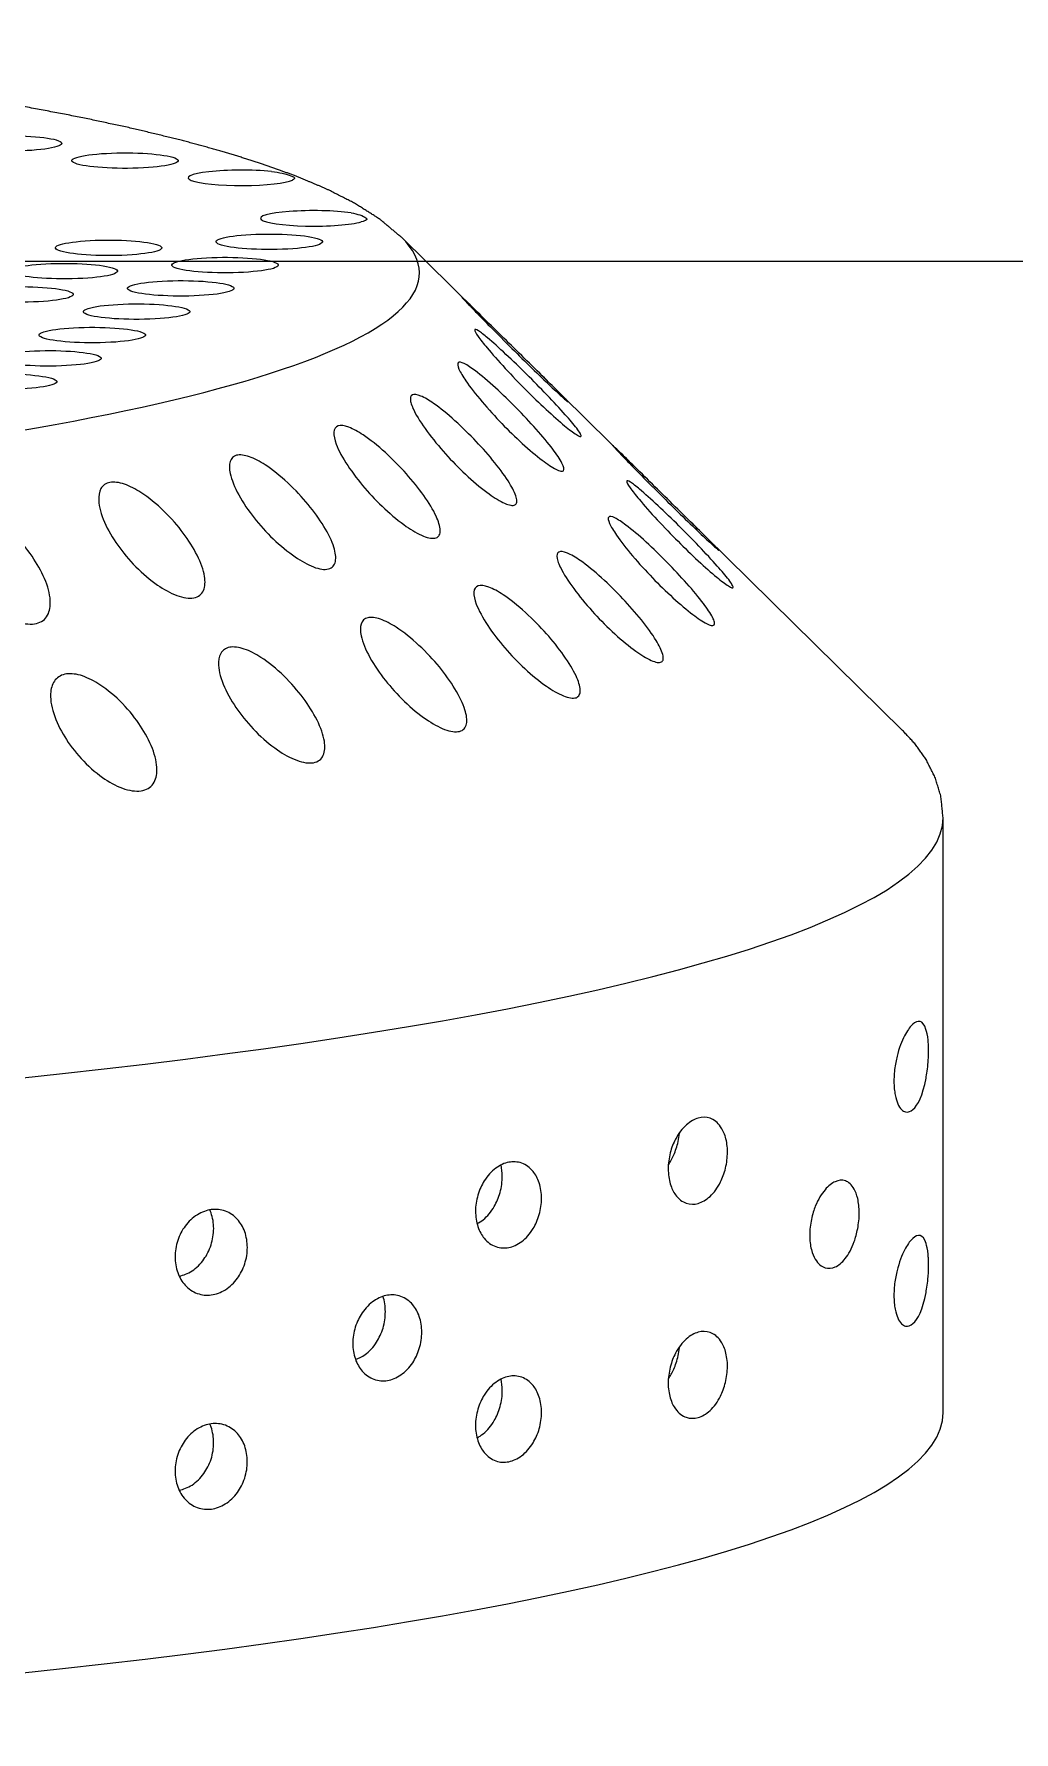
# Model space of a CAD drawing. Extents: x 398 to 509, y 623 to 780.
# Drawn here: x 464.117 to 464.955, y 672.97 to 674.422 of the extents above; entities that cross this region are included whole.
import ezdxf

# ---------------------------------------------------------------- set-up
doc = ezdxf.new("R2010")
doc.units = 0
doc.header["$MEASUREMENT"] = 0
doc.layers.add('1', color=4, linetype='Continuous')
doc.layers.add('JET', color=3, linetype='Continuous')

# ---------------------------------------------------------------- blocks, each defined once
blk = doc.blocks.new('SUCTION')
at = {"layer": '1'}
for p, q in [((0.4816, 1.9416), (-0.0272, 1.9337)), ((-0.2826, 1.7079), (-0.1012, 1.898)), ((-0.4023, 1.5824), (-0.324, 1.6645)), ((-0.5163, 1.4629), (-0.4533, 1.5289))]:
    blk.add_line(p, q, dxfattribs=at)
for centre, major_axis, start_param, end_param in [((0.0017, 0.059), (-0.0289, 1.8748), 3.141593, 6.283185), ((0.5106, 0.0668), (-0.0289, 1.8748), 3.141593, 6.283185), ((-0.4641, 0.0518), (-0.022, 1.427), 2.994561, 6.430217)]:
    blk.add_ellipse(centre, major_axis=major_axis, ratio=0.145722, start_param=start_param, end_param=end_param, dxfattribs=at)
at = {"layer": '1', "color": 3}
for centre, start_param, end_param in [((-0.5313, 1.3876), 3.930767, 8.961115), ((-0.5107, 1.35), 0.253665, 6.53685), ((-0.565, 1.3253), 4.112585, 9.142933), ((-0.4902, 1.3125), 0.253665, 6.53685), ((-0.4697, 1.2749), 0.253665, 6.53685), ((-0.4492, 1.2374), 0.253665, 6.53685), ((-0.5782, 1.2255), 0.253665, 6.53685), ((-0.5034, 1.2127), 0.253665, 6.53685), ((-0.4286, 1.1998), 0.253665, 6.53685), ((-0.4829, 1.1751), 0.253665, 6.53685), ((-0.4081, 1.1623), 0.253665, 6.53685), ((-0.4624, 1.1376), 0.253665, 6.53685), ((-0.5914, 1.1257), 0.253665, 6.53685), ((-0.3876, 1.1247), 0.253665, 6.53685)]:
    blk.add_ellipse(centre, major_axis=(0.0007, -0.0455), ratio=0.145722, start_param=start_param, end_param=end_param, dxfattribs=at)
at = {"layer": '1'}
for points in [[(-0.0272, 1.9337), (-0.0449, 1.9317), (-0.0614, 1.9264), (-0.0763, 1.9186), (-0.0895, 1.909), (-0.1012, 1.898)], [(-0.5163, 1.4629), (-0.5315, 1.4441), (-0.5446, 1.4227), (-0.5564, 1.3987), (-0.5673, 1.3717), (-0.5776, 1.3416), (-0.5874, 1.3084), (-0.5967, 1.272), (-0.6056, 1.2324), (-0.6141, 1.1898), (-0.6221, 1.1442), (-0.6297, 1.0957), (-0.6368, 1.0443), (-0.6435, 0.9903), (-0.6497, 0.9337), (-0.6554, 0.8747), (-0.6606, 0.8135), (-0.6653, 0.7502), (-0.6695, 0.685), (-0.6731, 0.6181), (-0.6762, 0.5496)]]:
    blk.add_open_spline(points, degree=1, dxfattribs=at)
at = {"layer": '1', "color": 3}
for points, knots in [([(0.199, 1.8952), (0.1967, 1.8952), (0.1945, 1.8952), (0.1901, 1.8955), (0.1879, 1.8957), (0.1818, 1.8966), (0.1782, 1.8973), (0.1679, 1.9), (0.1626, 1.9022), (0.1544, 1.9066), (0.1517, 1.9087), (0.1463, 1.9147), (0.1458, 1.919), (0.1562, 1.9226), (0.1592, 1.9234), (0.1646, 1.924), (0.166, 1.9241), (0.1691, 1.9243), (0.1708, 1.9244), (0.174, 1.9244), (0.1758, 1.9244), (0.1792, 1.9243), (0.1809, 1.9243), (0.1876, 1.9238), (0.1925, 1.9232), (0.2109, 1.92), (0.2192, 1.9159), (0.2246, 1.9099), (0.2255, 1.9077), (0.2245, 1.9032), (0.2226, 1.9008), (0.2163, 1.8979), (0.2139, 1.8971), (0.2091, 1.8961), (0.2073, 1.8958), (0.2034, 1.8954), (0.2013, 1.8952), (0.199, 1.8952)], [0, 0, 0, 0, 0.0069049, 0.0069049, 0.0138098, 0.0138098, 0.0276196, 0.0276196, 0.0621946, 0.0621946, 0.0967696, 0.0967696, 0.172591, 0.172591, 0.1905104, 0.1905104, 0.1954315, 0.1954315, 0.2003527, 0.2003527, 0.2052739, 0.2052739, 0.2101951, 0.2101951, 0.2281145, 0.2281145, 0.3039359, 0.3039359, 0.3385109, 0.3385109, 0.3730859, 0.3730859, 0.3868957, 0.3868957, 0.3938006, 0.3938006, 0.4007055, 0.4007055, 0.4007055, 0.4007055]), ([(0.3822, 1.898), (0.3799, 1.898), (0.3776, 1.8981), (0.3732, 1.8983), (0.3711, 1.8986), (0.365, 1.8994), (0.3614, 1.9002), (0.3511, 1.9028), (0.3458, 1.905), (0.3376, 1.9094), (0.3348, 1.9116), (0.3294, 1.9176), (0.3289, 1.9219), (0.3393, 1.9255), (0.3424, 1.9262), (0.3478, 1.9268), (0.3492, 1.927), (0.3522, 1.9272), (0.3539, 1.9272), (0.3572, 1.9273), (0.3589, 1.9273), (0.3624, 1.9272), (0.3641, 1.9271), (0.3708, 1.9267), (0.3756, 1.926), (0.3941, 1.9229), (0.4024, 1.9187), (0.4077, 1.9127), (0.4087, 1.9105), (0.4076, 1.906), (0.4058, 1.9036), (0.3995, 1.9008), (0.397, 1.8999), (0.3922, 1.8989), (0.3905, 1.8986), (0.3866, 1.8982), (0.3844, 1.8981), (0.3822, 1.898)], [0, 0, 0, 0, 0.0069049, 0.0069049, 0.0138098, 0.0138098, 0.0276196, 0.0276196, 0.0621946, 0.0621946, 0.0967696, 0.0967696, 0.172591, 0.172591, 0.1905104, 0.1905104, 0.1954315, 0.1954315, 0.2003527, 0.2003527, 0.2052739, 0.2052739, 0.2101951, 0.2101951, 0.2281145, 0.2281145, 0.3039359, 0.3039359, 0.3385109, 0.3385109, 0.3730859, 0.3730859, 0.3868957, 0.3868957, 0.3938006, 0.3938006, 0.4007055, 0.4007055, 0.4007055, 0.4007055]), ([(0.3316, 1.8252), (0.3294, 1.8251), (0.3271, 1.8252), (0.3225, 1.8257), (0.3203, 1.826), (0.3139, 1.8272), (0.31, 1.8284), (0.3009, 1.8319), (0.2962, 1.8348), (0.2892, 1.8406), (0.2869, 1.8435), (0.2843, 1.8491), (0.2839, 1.8521), (0.2857, 1.8578), (0.2879, 1.8605), (0.2937, 1.8638), (0.2964, 1.8649), (0.3015, 1.8662), (0.3034, 1.8665), (0.3075, 1.867), (0.3097, 1.8672), (0.3143, 1.8673), (0.3166, 1.8672), (0.3211, 1.8668), (0.3234, 1.8665), (0.3297, 1.8654), (0.3335, 1.8644), (0.3427, 1.8613), (0.3475, 1.8587), (0.3548, 1.8532), (0.3573, 1.8502), (0.3598, 1.8447), (0.3603, 1.8417), (0.3585, 1.8357), (0.3563, 1.8328), (0.3502, 1.829), (0.3474, 1.8278), (0.3421, 1.8263), (0.3402, 1.8259), (0.3361, 1.8254), (0.3339, 1.8252), (0.3316, 1.8252)], [0, 0, 0, 0, 0.0068348, 0.0068348, 0.0136695, 0.0136695, 0.027339, 0.027339, 0.0535624, 0.0535624, 0.0797858, 0.0797858, 0.1072813, 0.1072813, 0.1347768, 0.1347768, 0.1487269, 0.1487269, 0.155702, 0.155702, 0.162677, 0.162677, 0.1696521, 0.1696521, 0.1766272, 0.1766272, 0.1905773, 0.1905773, 0.2180728, 0.2180728, 0.2455682, 0.2455682, 0.2717917, 0.2717917, 0.2980151, 0.2980151, 0.3116846, 0.3116846, 0.3185193, 0.3185193, 0.3253541, 0.3253541, 0.3253541, 0.3253541]), ([(-0.2732, 1.704), (-0.2678, 1.7095), (-0.2619, 1.7156), (-0.2501, 1.7272), (-0.2443, 1.7328), (-0.2352, 1.7411), (-0.231, 1.7448), (-0.2262, 1.7485), (-0.2248, 1.7495), (-0.2226, 1.7508), (-0.2218, 1.7512), (-0.2209, 1.7511), (-0.2207, 1.7508), (-0.2211, 1.7494), (-0.2216, 1.7484), (-0.224, 1.7445), (-0.2267, 1.7408), (-0.2335, 1.7323), (-0.2383, 1.7268), (-0.2488, 1.7151), (-0.2545, 1.709), (-0.2656, 1.6976), (-0.2719, 1.6913), (-0.2842, 1.6795), (-0.2902, 1.674), (-0.2989, 1.6666), (-0.3024, 1.6637), (-0.3078, 1.6598), (-0.3097, 1.6587), (-0.3114, 1.6588), (-0.3111, 1.6599), (-0.3086, 1.664), (-0.3065, 1.6669), (-0.3003, 1.6744), (-0.2955, 1.68), (-0.2847, 1.6918), (-0.2788, 1.6981), (-0.2732, 1.704)], [0, 0, 0, 0, 0.0233552, 0.0233552, 0.0467103, 0.0467103, 0.0658795, 0.0658795, 0.0754641, 0.0754641, 0.0850487, 0.0850487, 0.0946332, 0.0946332, 0.1042178, 0.1042178, 0.123387, 0.123387, 0.1467421, 0.1467421, 0.1700973, 0.1700973, 0.1945396, 0.1945396, 0.2189818, 0.2189818, 0.2355966, 0.2355966, 0.2522113, 0.2522113, 0.2688261, 0.2688261, 0.2854408, 0.2854408, 0.3098831, 0.3098831, 0.3343253, 0.3343253, 0.3343253, 0.3343253]), ([(0.2769, 1.7033), (0.2724, 1.7032), (0.2676, 1.7038), (0.2588, 1.7059), (0.2547, 1.7075), (0.2463, 1.7117), (0.2422, 1.7149), (0.236, 1.7216), (0.234, 1.7251), (0.2321, 1.7316), (0.232, 1.7351), (0.2342, 1.7418), (0.2366, 1.745), (0.2424, 1.7492), (0.2454, 1.7508), (0.251, 1.7525), (0.2531, 1.7529), (0.2573, 1.7536), (0.2596, 1.7537), (0.2641, 1.7538), (0.2665, 1.7537), (0.2711, 1.7532), (0.2734, 1.7528), (0.28, 1.7513), (0.284, 1.7498), (0.2924, 1.7458), (0.2967, 1.7428), (0.303, 1.7362), (0.305, 1.7327), (0.307, 1.7262), (0.3071, 1.7227), (0.3049, 1.7158), (0.3025, 1.7126), (0.2966, 1.7081), (0.2935, 1.7065), (0.2859, 1.7041), (0.2814, 1.7034), (0.2769, 1.7033)], [0, 0, 0, 0, 0.0136716, 0.0136716, 0.0273431, 0.0273431, 0.0484006, 0.0484006, 0.0694582, 0.0694582, 0.0910856, 0.0910856, 0.1127131, 0.1127131, 0.1264894, 0.1264894, 0.1333775, 0.1333775, 0.1402657, 0.1402657, 0.1471538, 0.1471538, 0.154042, 0.154042, 0.1678183, 0.1678183, 0.1894457, 0.1894457, 0.2110732, 0.2110732, 0.2321307, 0.2321307, 0.2531882, 0.2531882, 0.2668598, 0.2668598, 0.2805313, 0.2805313, 0.2805313, 0.2805313]), ([(0.4601, 1.7061), (0.4556, 1.7061), (0.4508, 1.7066), (0.4419, 1.7088), (0.4378, 1.7103), (0.4295, 1.7145), (0.4253, 1.7177), (0.4191, 1.7244), (0.4172, 1.7279), (0.4152, 1.7344), (0.4151, 1.738), (0.4174, 1.7446), (0.4197, 1.7478), (0.4255, 1.752), (0.4286, 1.7536), (0.4342, 1.7553), (0.4362, 1.7557), (0.4405, 1.7564), (0.4427, 1.7566), (0.4473, 1.7566), (0.4496, 1.7565), (0.4542, 1.756), (0.4565, 1.7556), (0.4632, 1.7541), (0.4672, 1.7526), (0.4756, 1.7487), (0.4798, 1.7456), (0.4861, 1.739), (0.4882, 1.7355), (0.4901, 1.729), (0.4902, 1.7255), (0.488, 1.7187), (0.4857, 1.7154), (0.4798, 1.711), (0.4766, 1.7093), (0.469, 1.7069), (0.4646, 1.7062), (0.4601, 1.7061)], [0, 0, 0, 0, 0.0136716, 0.0136716, 0.0273431, 0.0273431, 0.0484006, 0.0484006, 0.0694582, 0.0694582, 0.0910856, 0.0910856, 0.1127131, 0.1127131, 0.1264894, 0.1264894, 0.1333775, 0.1333775, 0.1402657, 0.1402657, 0.1471538, 0.1471538, 0.154042, 0.154042, 0.1678183, 0.1678183, 0.1894457, 0.1894457, 0.2110732, 0.2110732, 0.2321307, 0.2321307, 0.2531882, 0.2531882, 0.2668598, 0.2668598, 0.2805313, 0.2805313, 0.2805313, 0.2805313]), ([(-0.3042, 1.6852), (-0.299, 1.6907), (-0.2931, 1.6968), (-0.2816, 1.7089), (-0.2759, 1.7149), (-0.2669, 1.7242), (-0.2629, 1.7285), (-0.2581, 1.7333), (-0.2568, 1.7347), (-0.2546, 1.7368), (-0.2539, 1.7376), (-0.2529, 1.7384), (-0.2528, 1.7384), (-0.2532, 1.7378), (-0.2537, 1.7372), (-0.256, 1.7345), (-0.2587, 1.7315), (-0.2653, 1.7241), (-0.27, 1.719), (-0.2803, 1.708), (-0.2859, 1.7021), (-0.2968, 1.6907), (-0.303, 1.6843), (-0.3151, 1.6719), (-0.321, 1.6659), (-0.3295, 1.6574), (-0.3329, 1.654), (-0.3382, 1.6488), (-0.3401, 1.647), (-0.3417, 1.6456), (-0.3414, 1.646), (-0.339, 1.6486), (-0.3369, 1.6509), (-0.3309, 1.6573), (-0.3261, 1.6623), (-0.3155, 1.6734), (-0.3097, 1.6794), (-0.3042, 1.6852)], [0, 0, 0, 0, 0.0233552, 0.0233552, 0.0467103, 0.0467103, 0.0658795, 0.0658795, 0.0754641, 0.0754641, 0.0850487, 0.0850487, 0.0946332, 0.0946332, 0.1042178, 0.1042178, 0.123387, 0.123387, 0.1467421, 0.1467421, 0.1700973, 0.1700973, 0.1945396, 0.1945396, 0.2189818, 0.2189818, 0.2355966, 0.2355966, 0.2522113, 0.2522113, 0.2688261, 0.2688261, 0.2854408, 0.2854408, 0.3098831, 0.3098831, 0.3343253, 0.3343253, 0.3343253, 0.3343253]), ([(-0.2416, 1.6945), (-0.2362, 1.7001), (-0.2301, 1.706), (-0.2181, 1.7169), (-0.2122, 1.722), (-0.2029, 1.7292), (-0.1987, 1.7322), (-0.1938, 1.7348), (-0.1923, 1.7354), (-0.1901, 1.7359), (-0.1893, 1.7358), (-0.1884, 1.7349), (-0.1883, 1.7341), (-0.1886, 1.7319), (-0.1892, 1.7305), (-0.1916, 1.7256), (-0.1944, 1.7213), (-0.2014, 1.7119), (-0.2062, 1.7059), (-0.217, 1.6938), (-0.2228, 1.6876), (-0.2341, 1.6764), (-0.2405, 1.6703), (-0.2531, 1.6593), (-0.2592, 1.6544), (-0.268, 1.6482), (-0.2715, 1.6459), (-0.2771, 1.6434), (-0.279, 1.6431), (-0.2806, 1.6446), (-0.2804, 1.6464), (-0.2778, 1.6518), (-0.2756, 1.6552), (-0.2693, 1.6638), (-0.2644, 1.6699), (-0.2534, 1.6823), (-0.2473, 1.6887), (-0.2416, 1.6945)], [0, 0, 0, 0, 0.0233552, 0.0233552, 0.0467103, 0.0467103, 0.0658795, 0.0658795, 0.0754641, 0.0754641, 0.0850487, 0.0850487, 0.0946332, 0.0946332, 0.1042178, 0.1042178, 0.123387, 0.123387, 0.1467421, 0.1467421, 0.1700973, 0.1700973, 0.1945396, 0.1945396, 0.2189818, 0.2189818, 0.2355966, 0.2355966, 0.2522113, 0.2522113, 0.2688261, 0.2688261, 0.2854408, 0.2854408, 0.3098831, 0.3098831, 0.3343253, 0.3343253, 0.3343253, 0.3343253]), ([(0.4565, 1.7062), (0.454, 1.7079), (0.4512, 1.7094), (0.4448, 1.7121), (0.4408, 1.7134), (0.4343, 1.7148), (0.432, 1.7151), (0.4294, 1.7154), (0.429, 1.7154), (0.4287, 1.7155)], [0.10627562, 0.10627562, 0.10627562, 0.10627562, 0.12011122, 0.12011122, 0.13392931, 0.13392931, 0.14083836, 0.14083836, 0.14184706, 0.14184706, 0.14184706, 0.14184706]), ([(0.2734, 1.7034), (0.2709, 1.705), (0.268, 1.7066), (0.2616, 1.7093), (0.2577, 1.7106), (0.2511, 1.712), (0.2489, 1.7123), (0.2462, 1.7126), (0.2459, 1.7126), (0.2456, 1.7126)], [0.10627562, 0.10627562, 0.10627562, 0.10627562, 0.12011122, 0.12011122, 0.13392931, 0.13392931, 0.14083836, 0.14083836, 0.14184706, 0.14184706, 0.14184706, 0.14184706]), ([(-0.2101, 1.657), (-0.2045, 1.6625), (-0.1983, 1.6681), (-0.1861, 1.6782), (-0.1801, 1.6827), (-0.1707, 1.6886), (-0.1664, 1.6909), (-0.1614, 1.6923), (-0.16, 1.6925), (-0.1578, 1.6922), (-0.157, 1.6917), (-0.1561, 1.69), (-0.1559, 1.6888), (-0.1564, 1.6858), (-0.1569, 1.684), (-0.1594, 1.6781), (-0.1623, 1.6733), (-0.1694, 1.6631), (-0.1744, 1.6568), (-0.1854, 1.6444), (-0.1913, 1.6383), (-0.2028, 1.6274), (-0.2094, 1.6217), (-0.2221, 1.6117), (-0.2284, 1.6074), (-0.2373, 1.6025), (-0.2409, 1.6009), (-0.2465, 1.5997), (-0.2484, 1.6002), (-0.25, 1.6031), (-0.2497, 1.6057), (-0.2471, 1.6122), (-0.2448, 1.6162), (-0.2384, 1.6257), (-0.2333, 1.6321), (-0.2221, 1.645), (-0.2159, 1.6514), (-0.2101, 1.657)], [0, 0, 0, 0, 0.0233552, 0.0233552, 0.0467103, 0.0467103, 0.0658795, 0.0658795, 0.0754641, 0.0754641, 0.0850487, 0.0850487, 0.0946332, 0.0946332, 0.1042178, 0.1042178, 0.123387, 0.123387, 0.1467421, 0.1467421, 0.1700973, 0.1700973, 0.1945396, 0.1945396, 0.2189818, 0.2189818, 0.2355966, 0.2355966, 0.2522113, 0.2522113, 0.2688261, 0.2688261, 0.2854408, 0.2854408, 0.3098831, 0.3098831, 0.3343253, 0.3343253, 0.3343253, 0.3343253]), ([(-0.4007, 1.5719), (-0.3953, 1.5775), (-0.3893, 1.5835), (-0.3776, 1.5952), (-0.3718, 1.6007), (-0.3626, 1.6091), (-0.3585, 1.6128), (-0.3536, 1.6166), (-0.3522, 1.6175), (-0.35, 1.6189), (-0.3492, 1.6192), (-0.3483, 1.6192), (-0.3482, 1.6188), (-0.3485, 1.6174), (-0.349, 1.6164), (-0.3514, 1.6125), (-0.3541, 1.6088), (-0.361, 1.6003), (-0.3658, 1.5947), (-0.3763, 1.583), (-0.382, 1.5769), (-0.3931, 1.5655), (-0.3994, 1.5593), (-0.4117, 1.5475), (-0.4177, 1.542), (-0.4264, 1.5346), (-0.4298, 1.5317), (-0.4353, 1.5278), (-0.4372, 1.5268), (-0.4388, 1.5268), (-0.4385, 1.528), (-0.4361, 1.532), (-0.4339, 1.5349), (-0.4278, 1.5424), (-0.4229, 1.5479), (-0.4122, 1.5598), (-0.4063, 1.5661), (-0.4007, 1.5719)], [0, 0, 0, 0, 0.023389, 0.023389, 0.0467779, 0.0467779, 0.0659746, 0.0659746, 0.0755729, 0.0755729, 0.0851712, 0.0851712, 0.0947696, 0.0947696, 0.1043679, 0.1043679, 0.1235645, 0.1235645, 0.1469535, 0.1469535, 0.1703425, 0.1703425, 0.1947513, 0.1947513, 0.2191601, 0.2191601, 0.2357472, 0.2357472, 0.2523342, 0.2523342, 0.2689213, 0.2689213, 0.2855084, 0.2855084, 0.3099172, 0.3099172, 0.334326, 0.334326, 0.334326, 0.334326]), ([(-0.1791, 1.5922), (-0.1735, 1.5974), (-0.1671, 1.6026), (-0.1548, 1.6117), (-0.1487, 1.6155), (-0.1391, 1.6201), (-0.1348, 1.6216), (-0.1298, 1.6219), (-0.1284, 1.6216), (-0.1261, 1.6205), (-0.1253, 1.6195), (-0.1244, 1.6171), (-0.1243, 1.6155), (-0.1248, 1.6118), (-0.1254, 1.6097), (-0.128, 1.6029), (-0.131, 1.5977), (-0.1383, 1.5868), (-0.1434, 1.5803), (-0.1546, 1.5679), (-0.1607, 1.5619), (-0.1724, 1.5515), (-0.179, 1.5462), (-0.192, 1.5374), (-0.1983, 1.5339), (-0.2073, 1.5303), (-0.211, 1.5294), (-0.2165, 1.5297), (-0.2185, 1.5309), (-0.22, 1.5352), (-0.2197, 1.5384), (-0.217, 1.546), (-0.2146, 1.5504), (-0.208, 1.5607), (-0.2028, 1.5674), (-0.1913, 1.5804), (-0.1851, 1.5867), (-0.1791, 1.5922)], [0, 0, 0, 0, 0.0233552, 0.0233552, 0.0467103, 0.0467103, 0.0658795, 0.0658795, 0.0754641, 0.0754641, 0.0850487, 0.0850487, 0.0946332, 0.0946332, 0.1042178, 0.1042178, 0.123387, 0.123387, 0.1467421, 0.1467421, 0.1700973, 0.1700973, 0.1945396, 0.1945396, 0.2189818, 0.2189818, 0.2355966, 0.2355966, 0.2522113, 0.2522113, 0.2688261, 0.2688261, 0.2854408, 0.2854408, 0.3098831, 0.3098831, 0.3343253, 0.3343253, 0.3343253, 0.3343253]), ([(-0.4293, 1.5541), (-0.424, 1.5596), (-0.4181, 1.5658), (-0.4066, 1.5779), (-0.4009, 1.5839), (-0.3919, 1.5932), (-0.3879, 1.5975), (-0.3831, 1.6023), (-0.3818, 1.6037), (-0.3796, 1.6058), (-0.3788, 1.6066), (-0.3779, 1.6074), (-0.3778, 1.6074), (-0.3781, 1.6069), (-0.3786, 1.6062), (-0.381, 1.6035), (-0.3837, 1.6005), (-0.3903, 1.5931), (-0.395, 1.588), (-0.4053, 1.577), (-0.411, 1.571), (-0.4218, 1.5597), (-0.428, 1.5533), (-0.4401, 1.5409), (-0.446, 1.5349), (-0.4545, 1.5264), (-0.4579, 1.523), (-0.4632, 1.5178), (-0.4651, 1.516), (-0.4667, 1.5146), (-0.4664, 1.515), (-0.464, 1.5177), (-0.4619, 1.5199), (-0.4559, 1.5263), (-0.4511, 1.5313), (-0.4405, 1.5423), (-0.4347, 1.5484), (-0.4293, 1.5541)], [0, 0, 0, 0, 0.023389, 0.023389, 0.0467779, 0.0467779, 0.0659746, 0.0659746, 0.0755729, 0.0755729, 0.0851712, 0.0851712, 0.0947696, 0.0947696, 0.1043679, 0.1043679, 0.1235645, 0.1235645, 0.1469535, 0.1469535, 0.1703425, 0.1703425, 0.1947513, 0.1947513, 0.2191601, 0.2191601, 0.2357472, 0.2357472, 0.2523342, 0.2523342, 0.2689213, 0.2689213, 0.2855084, 0.2855084, 0.3099172, 0.3099172, 0.334326, 0.334326, 0.334326, 0.334326]), ([(-0.3716, 1.5637), (-0.3661, 1.5692), (-0.36, 1.5751), (-0.3481, 1.5861), (-0.3422, 1.5912), (-0.3328, 1.5984), (-0.3286, 1.6014), (-0.3237, 1.604), (-0.3223, 1.6046), (-0.3201, 1.6051), (-0.3193, 1.605), (-0.3183, 1.6042), (-0.3182, 1.6034), (-0.3186, 1.6012), (-0.3191, 1.5997), (-0.3215, 1.5948), (-0.3243, 1.5905), (-0.3313, 1.581), (-0.3362, 1.5751), (-0.3469, 1.5629), (-0.3528, 1.5568), (-0.364, 1.5455), (-0.3705, 1.5395), (-0.383, 1.5285), (-0.3891, 1.5236), (-0.3979, 1.5174), (-0.4015, 1.5151), (-0.407, 1.5126), (-0.4089, 1.5123), (-0.4106, 1.5138), (-0.4103, 1.5157), (-0.4078, 1.521), (-0.4055, 1.5244), (-0.3993, 1.533), (-0.3943, 1.539), (-0.3833, 1.5515), (-0.3773, 1.5579), (-0.3716, 1.5637)], [0, 0, 0, 0, 0.023389, 0.023389, 0.0467779, 0.0467779, 0.0659746, 0.0659746, 0.0755729, 0.0755729, 0.0851712, 0.0851712, 0.0947696, 0.0947696, 0.1043679, 0.1043679, 0.1235645, 0.1235645, 0.1469535, 0.1469535, 0.1703425, 0.1703425, 0.1947513, 0.1947513, 0.2191601, 0.2191601, 0.2357472, 0.2357472, 0.2523342, 0.2523342, 0.2689213, 0.2689213, 0.2855084, 0.2855084, 0.3099172, 0.3099172, 0.334326, 0.334326, 0.334326, 0.334326]), ([(0.4988, 1.5419), (0.4943, 1.5419), (0.4894, 1.5425), (0.4803, 1.545), (0.4761, 1.5469), (0.4683, 1.5517), (0.4645, 1.5551), (0.459, 1.5623), (0.4572, 1.5662), (0.4557, 1.5733), (0.4558, 1.5772), (0.4583, 1.5845), (0.4607, 1.5879), (0.4665, 1.5928), (0.4699, 1.5947), (0.4778, 1.5974), (0.4823, 1.5982), (0.4914, 1.5983), (0.4963, 1.5977), (0.5053, 1.5953), (0.5095, 1.5934), (0.5174, 1.5888), (0.5212, 1.5855), (0.5269, 1.5783), (0.5286, 1.5745), (0.5302, 1.5673), (0.5301, 1.5634), (0.5276, 1.556), (0.5252, 1.5526), (0.5193, 1.5476), (0.5159, 1.5456), (0.5079, 1.5428), (0.5033, 1.542), (0.4988, 1.5419)], [0, 0, 0, 0, 0.0137254, 0.0137254, 0.0274508, 0.0274508, 0.0453851, 0.0453851, 0.0633195, 0.0633195, 0.0815469, 0.0815469, 0.0997743, 0.0997743, 0.1135448, 0.1135448, 0.1273153, 0.1273153, 0.1410857, 0.1410857, 0.1548562, 0.1548562, 0.1730836, 0.1730836, 0.191311, 0.191311, 0.2092454, 0.2092454, 0.2271798, 0.2271798, 0.2409052, 0.2409052, 0.2546305, 0.2546305, 0.2546305, 0.2546305]), ([(0.3157, 1.5391), (0.3111, 1.539), (0.3063, 1.5397), (0.2972, 1.5422), (0.293, 1.5441), (0.2852, 1.5488), (0.2814, 1.5522), (0.2758, 1.5595), (0.2741, 1.5633), (0.2726, 1.5705), (0.2727, 1.5744), (0.2752, 1.5817), (0.2776, 1.5851), (0.2834, 1.5899), (0.2867, 1.5919), (0.2946, 1.5946), (0.2992, 1.5953), (0.3083, 1.5955), (0.3132, 1.5949), (0.3222, 1.5924), (0.3264, 1.5906), (0.3342, 1.586), (0.3381, 1.5827), (0.3437, 1.5755), (0.3455, 1.5716), (0.347, 1.5645), (0.3469, 1.5606), (0.3444, 1.5532), (0.342, 1.5497), (0.3362, 1.5448), (0.3328, 1.5427), (0.3248, 1.54), (0.3202, 1.5392), (0.3157, 1.5391)], [0, 0, 0, 0, 0.0137254, 0.0137254, 0.0274508, 0.0274508, 0.0453851, 0.0453851, 0.0633195, 0.0633195, 0.0815469, 0.0815469, 0.0997743, 0.0997743, 0.1135448, 0.1135448, 0.1273153, 0.1273153, 0.1410857, 0.1410857, 0.1548562, 0.1548562, 0.1730836, 0.1730836, 0.191311, 0.191311, 0.2092454, 0.2092454, 0.2271798, 0.2271798, 0.2409052, 0.2409052, 0.2546305, 0.2546305, 0.2546305, 0.2546305]), ([(-0.3426, 1.5296), (-0.337, 1.535), (-0.3308, 1.5407), (-0.3186, 1.5508), (-0.3126, 1.5553), (-0.3031, 1.5613), (-0.2988, 1.5635), (-0.2939, 1.565), (-0.2924, 1.5652), (-0.2902, 1.5648), (-0.2894, 1.5643), (-0.2885, 1.5626), (-0.2883, 1.5614), (-0.2888, 1.5585), (-0.2893, 1.5567), (-0.2918, 1.5507), (-0.2947, 1.5459), (-0.3019, 1.5357), (-0.3069, 1.5294), (-0.3178, 1.517), (-0.3238, 1.5109), (-0.3353, 1.5), (-0.3418, 1.4943), (-0.3546, 1.4843), (-0.3608, 1.48), (-0.3697, 1.4751), (-0.3733, 1.4735), (-0.3789, 1.4724), (-0.3808, 1.4729), (-0.3824, 1.4758), (-0.3821, 1.4783), (-0.3795, 1.4849), (-0.3772, 1.4888), (-0.3708, 1.4983), (-0.3657, 1.5047), (-0.3545, 1.5175), (-0.3484, 1.5239), (-0.3426, 1.5296)], [0, 0, 0, 0, 0.023389, 0.023389, 0.0467779, 0.0467779, 0.0659746, 0.0659746, 0.0755729, 0.0755729, 0.0851712, 0.0851712, 0.0947696, 0.0947696, 0.1043679, 0.1043679, 0.1235645, 0.1235645, 0.1469535, 0.1469535, 0.1703425, 0.1703425, 0.1947513, 0.1947513, 0.2191601, 0.2191601, 0.2357472, 0.2357472, 0.2523342, 0.2523342, 0.2689213, 0.2689213, 0.2855084, 0.2855084, 0.3099172, 0.3099172, 0.334326, 0.334326, 0.334326, 0.334326]), ([(0.3262, 1.5406), (0.3253, 1.5423), (0.3242, 1.5441), (0.3199, 1.5493), (0.3159, 1.5525), (0.3079, 1.557), (0.3038, 1.5587), (0.2948, 1.561), (0.2899, 1.5616), (0.2821, 1.5615), (0.2788, 1.5611), (0.2757, 1.5604)], [0.07459591, 0.07459591, 0.07459591, 0.07459591, 0.08376941, 0.08376941, 0.10280122, 0.10280122, 0.11656798, 0.11656798, 0.13033474, 0.13033474, 0.14038295, 0.14038295, 0.14038295, 0.14038295]), ([(0.5094, 1.5434), (0.5085, 1.5451), (0.5073, 1.5469), (0.503, 1.5521), (0.4991, 1.5554), (0.4911, 1.5598), (0.4869, 1.5615), (0.4779, 1.5639), (0.4731, 1.5645), (0.4652, 1.5643), (0.4619, 1.5639), (0.4588, 1.5632)], [0.07459591, 0.07459591, 0.07459591, 0.07459591, 0.08376941, 0.08376941, 0.10280122, 0.10280122, 0.11656798, 0.11656798, 0.13033474, 0.13033474, 0.14038295, 0.14038295, 0.14038295, 0.14038295]), ([(-0.1493, 1.501), (-0.1435, 1.5059), (-0.1371, 1.5107), (-0.1245, 1.5186), (-0.1184, 1.5217), (-0.1087, 1.5249), (-0.1043, 1.5256), (-0.0993, 1.5246), (-0.0979, 1.524), (-0.0957, 1.522), (-0.0949, 1.5207), (-0.0941, 1.5174), (-0.094, 1.5155), (-0.0945, 1.5112), (-0.0951, 1.5088), (-0.0979, 1.5012), (-0.101, 1.4956), (-0.1085, 1.4842), (-0.1137, 1.4777), (-0.1251, 1.4655), (-0.1313, 1.4598), (-0.1432, 1.4501), (-0.1499, 1.4453), (-0.1631, 1.4377), (-0.1695, 1.435), (-0.1786, 1.4329), (-0.1822, 1.4327), (-0.1878, 1.4344), (-0.1898, 1.4363), (-0.1912, 1.4419), (-0.1908, 1.4457), (-0.188, 1.4543), (-0.1855, 1.4591), (-0.1787, 1.47), (-0.1734, 1.4768), (-0.1617, 1.4897), (-0.1553, 1.4958), (-0.1493, 1.501)], [0, 0, 0, 0, 0.0233552, 0.0233552, 0.0467103, 0.0467103, 0.0658795, 0.0658795, 0.0754641, 0.0754641, 0.0850487, 0.0850487, 0.0946332, 0.0946332, 0.1042178, 0.1042178, 0.123387, 0.123387, 0.1467421, 0.1467421, 0.1700973, 0.1700973, 0.1945396, 0.1945396, 0.2189818, 0.2189818, 0.2355966, 0.2355966, 0.2522113, 0.2522113, 0.2688261, 0.2688261, 0.2854408, 0.2854408, 0.3098831, 0.3098831, 0.3343253, 0.3343253, 0.3343253, 0.3343253]), ([(-0.314, 1.4703), (-0.3083, 1.4755), (-0.302, 1.4808), (-0.2896, 1.4899), (-0.2835, 1.4937), (-0.274, 1.4983), (-0.2696, 1.4998), (-0.2646, 1.5001), (-0.2632, 1.4998), (-0.261, 1.4987), (-0.2602, 1.4977), (-0.2593, 1.4953), (-0.2592, 1.4937), (-0.2596, 1.49), (-0.2602, 1.4879), (-0.2629, 1.4811), (-0.2658, 1.4758), (-0.2731, 1.4649), (-0.2783, 1.4584), (-0.2895, 1.446), (-0.2955, 1.44), (-0.3072, 1.4297), (-0.3139, 1.4244), (-0.3268, 1.4156), (-0.3332, 1.412), (-0.3422, 1.4085), (-0.3458, 1.4076), (-0.3514, 1.4079), (-0.3533, 1.4091), (-0.3549, 1.4134), (-0.3545, 1.4166), (-0.3518, 1.4242), (-0.3494, 1.4286), (-0.3428, 1.4389), (-0.3377, 1.4455), (-0.3262, 1.4585), (-0.3199, 1.4648), (-0.314, 1.4703)], [0, 0, 0, 0, 0.023389, 0.023389, 0.0467779, 0.0467779, 0.0659746, 0.0659746, 0.0755729, 0.0755729, 0.0851712, 0.0851712, 0.0947696, 0.0947696, 0.1043679, 0.1043679, 0.1235645, 0.1235645, 0.1469535, 0.1469535, 0.1703425, 0.1703425, 0.1947513, 0.1947513, 0.2191601, 0.2191601, 0.2357472, 0.2357472, 0.2523342, 0.2523342, 0.2689213, 0.2689213, 0.2855084, 0.2855084, 0.3099172, 0.3099172, 0.334326, 0.334326, 0.334326, 0.334326]), ([(0.4303, 1.4359), (0.4258, 1.4359), (0.4209, 1.4365), (0.4117, 1.4392), (0.4075, 1.4413), (0.3999, 1.4463), (0.3962, 1.4498), (0.3909, 1.4572), (0.3893, 1.4612), (0.388, 1.4687), (0.3882, 1.4727), (0.3908, 1.4803), (0.3932, 1.4838), (0.399, 1.4889), (0.4025, 1.491), (0.4106, 1.4939), (0.4152, 1.4947), (0.4243, 1.4948), (0.4292, 1.4942), (0.4383, 1.4915), (0.4426, 1.4896), (0.4502, 1.4847), (0.4539, 1.4813), (0.4592, 1.4738), (0.4609, 1.4698), (0.4622, 1.4624), (0.462, 1.4583), (0.4594, 1.4507), (0.457, 1.4472), (0.4512, 1.4419), (0.4476, 1.4398), (0.4395, 1.4368), (0.4348, 1.436), (0.4303, 1.4359)], [0, 0, 0, 0, 0.0137586, 0.0137586, 0.0275172, 0.0275172, 0.044295, 0.044295, 0.0610729, 0.0610729, 0.0780627, 0.0780627, 0.0950526, 0.0950526, 0.108841, 0.108841, 0.1226293, 0.1226293, 0.1364177, 0.1364177, 0.1502061, 0.1502061, 0.167196, 0.167196, 0.1841858, 0.1841858, 0.2009637, 0.2009637, 0.2177415, 0.2177415, 0.2315001, 0.2315001, 0.2452587, 0.2452587, 0.2452587, 0.2452587]), ([(0.444, 1.4385), (0.4431, 1.4412), (0.4416, 1.4439), (0.437, 1.4502), (0.4332, 1.4536), (0.4255, 1.4583), (0.4213, 1.4603), (0.4122, 1.4628), (0.4073, 1.4634), (0.3982, 1.4633), (0.3936, 1.4625), (0.3896, 1.4611)], [0.06697775, 0.06697775, 0.06697775, 0.06697775, 0.07946388, 0.07946388, 0.09696122, 0.09696122, 0.11074218, 0.11074218, 0.12452314, 0.12452314, 0.13823061, 0.13823061, 0.13823061, 0.13823061]), ([(-0.5365, 1.4196), (-0.5361, 1.4225), (-0.5355, 1.425), (-0.5341, 1.4295), (-0.5332, 1.4313), (-0.5318, 1.4332), (-0.5312, 1.4333), (-0.5301, 1.4321), (-0.5296, 1.4306), (-0.5289, 1.4283)], [-0.10334717, -0.10334717, -0.10334717, -0.10334717, -0.09099542, -0.09099542, -0.07615637, -0.07615637, -0.06155718, -0.06155718, -0.04630625, -0.04630625, -0.04630625, -0.04630625]), ([(-0.2865, 1.3867), (-0.2807, 1.3916), (-0.2743, 1.3964), (-0.2617, 1.4044), (-0.2556, 1.4075), (-0.2459, 1.4107), (-0.2415, 1.4114), (-0.2365, 1.4104), (-0.2351, 1.4098), (-0.2329, 1.4078), (-0.2321, 1.4065), (-0.2312, 1.4032), (-0.2311, 1.4013), (-0.2317, 1.397), (-0.2323, 1.3946), (-0.2351, 1.387), (-0.2381, 1.3814), (-0.2457, 1.37), (-0.2509, 1.3634), (-0.2623, 1.3512), (-0.2685, 1.3455), (-0.2804, 1.3358), (-0.2872, 1.331), (-0.3003, 1.3235), (-0.3067, 1.3208), (-0.3158, 1.3187), (-0.3194, 1.3185), (-0.325, 1.3202), (-0.3269, 1.3221), (-0.3284, 1.3277), (-0.328, 1.3315), (-0.3251, 1.3401), (-0.3227, 1.3449), (-0.3159, 1.3557), (-0.3106, 1.3625), (-0.2989, 1.3755), (-0.2925, 1.3816), (-0.2865, 1.3867)], [0, 0, 0, 0, 0.023389, 0.023389, 0.0467779, 0.0467779, 0.0659746, 0.0659746, 0.0755729, 0.0755729, 0.0851712, 0.0851712, 0.0947696, 0.0947696, 0.1043679, 0.1043679, 0.1235645, 0.1235645, 0.1469535, 0.1469535, 0.1703425, 0.1703425, 0.1947513, 0.1947513, 0.2191601, 0.2191601, 0.2357472, 0.2357472, 0.2523342, 0.2523342, 0.2689213, 0.2689213, 0.2855084, 0.2855084, 0.3099172, 0.3099172, 0.334326, 0.334326, 0.334326, 0.334326]), ([(-0.121, 1.385), (-0.1151, 1.3895), (-0.1086, 1.3938), (-0.0959, 1.4004), (-0.0897, 1.4027), (-0.0799, 1.4045), (-0.0756, 1.4044), (-0.0706, 1.4022), (-0.0692, 1.4012), (-0.067, 1.3984), (-0.0662, 1.3967), (-0.0654, 1.3928), (-0.0654, 1.3906), (-0.066, 1.3856), (-0.0667, 1.383), (-0.0696, 1.3748), (-0.0727, 1.3689), (-0.0805, 1.3573), (-0.0858, 1.3508), (-0.0975, 1.3389), (-0.1038, 1.3336), (-0.1159, 1.3247), (-0.1227, 1.3205), (-0.136, 1.3144), (-0.1424, 1.3125), (-0.1516, 1.3119), (-0.1552, 1.3124), (-0.1608, 1.3155), (-0.1627, 1.3181), (-0.1641, 1.3249), (-0.1636, 1.3293), (-0.1606, 1.3387), (-0.158, 1.3437), (-0.151, 1.355), (-0.1456, 1.3618), (-0.1336, 1.3745), (-0.1271, 1.3803), (-0.121, 1.385)], [0, 0, 0, 0, 0.0233552, 0.0233552, 0.0467103, 0.0467103, 0.0658795, 0.0658795, 0.0754641, 0.0754641, 0.0850487, 0.0850487, 0.0946332, 0.0946332, 0.1042178, 0.1042178, 0.123387, 0.123387, 0.1467421, 0.1467421, 0.1700973, 0.1700973, 0.1945396, 0.1945396, 0.2189818, 0.2189818, 0.2355966, 0.2355966, 0.2522113, 0.2522113, 0.2688261, 0.2688261, 0.2854408, 0.2854408, 0.3098831, 0.3098831, 0.3343253, 0.3343253, 0.3343253, 0.3343253]), ([(-0.5709, 1.3509), (-0.5706, 1.3543), (-0.5701, 1.3574), (-0.5688, 1.3633), (-0.568, 1.3658), (-0.5667, 1.3695), (-0.5661, 1.3705), (-0.5651, 1.371), (-0.5646, 1.3705), (-0.5638, 1.3691)], [-0.10334717, -0.10334717, -0.10334717, -0.10334717, -0.09099542, -0.09099542, -0.07615637, -0.07615637, -0.06155718, -0.06155718, -0.04630625, -0.04630625, -0.04630625, -0.04630625]), ([(0.3587, 1.2828), (0.3541, 1.2827), (0.3492, 1.2834), (0.34, 1.2863), (0.3357, 1.2885), (0.3283, 1.2938), (0.3248, 1.2974), (0.3199, 1.3052), (0.3183, 1.3093), (0.3172, 1.3171), (0.3175, 1.3213), (0.3203, 1.3291), (0.3227, 1.3328), (0.3285, 1.3382), (0.3321, 1.3405), (0.3404, 1.3436), (0.3451, 1.3444), (0.3542, 1.3446), (0.3591, 1.3439), (0.3683, 1.341), (0.3726, 1.3389), (0.3801, 1.3336), (0.3835, 1.3301), (0.3886, 1.3224), (0.3901, 1.3182), (0.3913, 1.3104), (0.391, 1.3062), (0.3882, 1.2984), (0.3858, 1.2947), (0.3799, 1.2892), (0.3763, 1.2869), (0.3679, 1.2837), (0.3632, 1.2829), (0.3587, 1.2828)], [0, 0, 0, 0, 0.0137992, 0.0137992, 0.0275983, 0.0275983, 0.0432499, 0.0432499, 0.0589015, 0.0589015, 0.0746941, 0.0746941, 0.0904868, 0.0904868, 0.1043038, 0.1043038, 0.1181207, 0.1181207, 0.1319377, 0.1319377, 0.1457547, 0.1457547, 0.1615473, 0.1615473, 0.17734, 0.17734, 0.1929915, 0.1929915, 0.2086431, 0.2086431, 0.2224423, 0.2224423, 0.2362415, 0.2362415, 0.2362415, 0.2362415]), ([(0.5418, 1.2856), (0.5373, 1.2855), (0.5323, 1.2862), (0.5231, 1.2892), (0.5189, 1.2914), (0.5114, 1.2967), (0.508, 1.3002), (0.503, 1.308), (0.5015, 1.3121), (0.5003, 1.3199), (0.5007, 1.3242), (0.5034, 1.332), (0.5058, 1.3356), (0.5117, 1.341), (0.5153, 1.3433), (0.5236, 1.3464), (0.5282, 1.3472), (0.5374, 1.3474), (0.5423, 1.3467), (0.5515, 1.3438), (0.5558, 1.3417), (0.5632, 1.3365), (0.5667, 1.3329), (0.5717, 1.3252), (0.5733, 1.3211), (0.5744, 1.3133), (0.5741, 1.3091), (0.5714, 1.3012), (0.5689, 1.2976), (0.5631, 1.292), (0.5594, 1.2897), (0.5511, 1.2865), (0.5464, 1.2857), (0.5418, 1.2856)], [0, 0, 0, 0, 0.0137992, 0.0137992, 0.0275983, 0.0275983, 0.0432499, 0.0432499, 0.0589015, 0.0589015, 0.0746941, 0.0746941, 0.0904868, 0.0904868, 0.1043038, 0.1043038, 0.1181207, 0.1181207, 0.1319377, 0.1319377, 0.1457547, 0.1457547, 0.1615473, 0.1615473, 0.17734, 0.17734, 0.1929915, 0.1929915, 0.2086431, 0.2086431, 0.2224423, 0.2224423, 0.2362415, 0.2362415, 0.2362415, 0.2362415]), ([(0.375, 1.2866), (0.3743, 1.2902), (0.3728, 1.294), (0.3679, 1.3013), (0.3643, 1.3048), (0.3568, 1.3099), (0.3526, 1.312), (0.3434, 1.3148), (0.3385, 1.3155), (0.3294, 1.3154), (0.3247, 1.3145), (0.3197, 1.3127), (0.3188, 1.3123), (0.318, 1.3119)], [0.06062855, 0.06062855, 0.06062855, 0.06062855, 0.07544879, 0.07544879, 0.09151617, 0.09151617, 0.10532637, 0.10532637, 0.11913657, 0.11913657, 0.13294677, 0.13294677, 0.13590198, 0.13590198, 0.13590198, 0.13590198]), ([(0.5581, 1.2894), (0.5574, 1.293), (0.5559, 1.2968), (0.551, 1.3041), (0.5475, 1.3076), (0.54, 1.3127), (0.5357, 1.3149), (0.5265, 1.3177), (0.5216, 1.3183), (0.5125, 1.3182), (0.5078, 1.3174), (0.5028, 1.3155), (0.502, 1.3151), (0.5011, 1.3148)], [0.06062855, 0.06062855, 0.06062855, 0.06062855, 0.07544879, 0.07544879, 0.09151617, 0.09151617, 0.10532637, 0.10532637, 0.11913657, 0.11913657, 0.13294677, 0.13294677, 0.13590198, 0.13590198, 0.13590198, 0.13590198]), ([(-0.2604, 1.2803), (-0.2545, 1.2848), (-0.248, 1.2891), (-0.2353, 1.2957), (-0.2291, 1.2981), (-0.2193, 1.2998), (-0.215, 1.2997), (-0.2099, 1.2976), (-0.2085, 1.2965), (-0.2064, 1.2938), (-0.2056, 1.2921), (-0.2048, 1.2881), (-0.2048, 1.2859), (-0.2054, 1.281), (-0.206, 1.2783), (-0.2089, 1.2701), (-0.2121, 1.2642), (-0.2199, 1.2526), (-0.2252, 1.2461), (-0.2369, 1.2342), (-0.2432, 1.2288), (-0.2553, 1.22), (-0.2621, 1.2158), (-0.2754, 1.2098), (-0.2818, 1.2079), (-0.291, 1.2073), (-0.2946, 1.2077), (-0.3002, 1.2108), (-0.3021, 1.2135), (-0.3034, 1.2202), (-0.303, 1.2246), (-0.2999, 1.234), (-0.2974, 1.239), (-0.2904, 1.2503), (-0.285, 1.2571), (-0.273, 1.2698), (-0.2665, 1.2756), (-0.2604, 1.2803)], [0, 0, 0, 0, 0.023389, 0.023389, 0.0467779, 0.0467779, 0.0659746, 0.0659746, 0.0755729, 0.0755729, 0.0851712, 0.0851712, 0.0947696, 0.0947696, 0.1043679, 0.1043679, 0.1235645, 0.1235645, 0.1469535, 0.1469535, 0.1703425, 0.1703425, 0.1947513, 0.1947513, 0.2191601, 0.2191601, 0.2357472, 0.2357472, 0.2523342, 0.2523342, 0.2689213, 0.2689213, 0.2855084, 0.2855084, 0.3099172, 0.3099172, 0.334326, 0.334326, 0.334326, 0.334326]), ([(-0.0948, 1.2463), (-0.0889, 1.2504), (-0.0823, 1.2541), (-0.0694, 1.2593), (-0.0632, 1.2608), (-0.0534, 1.261), (-0.049, 1.2601), (-0.044, 1.2568), (-0.0426, 1.2554), (-0.0405, 1.2519), (-0.0398, 1.2498), (-0.0391, 1.2453), (-0.0391, 1.2428), (-0.0398, 1.2374), (-0.0405, 1.2345), (-0.0435, 1.2258), (-0.0468, 1.2198), (-0.0548, 1.2081), (-0.0603, 1.2017), (-0.0721, 1.1904), (-0.0785, 1.1855), (-0.0908, 1.1776), (-0.0977, 1.1741), (-0.1111, 1.1696), (-0.1176, 1.1685), (-0.1268, 1.1694), (-0.1304, 1.1706), (-0.1359, 1.175), (-0.1378, 1.1783), (-0.139, 1.1862), (-0.1385, 1.191), (-0.1353, 1.201), (-0.1326, 1.2063), (-0.1254, 1.2177), (-0.1199, 1.2245), (-0.1077, 1.2367), (-0.101, 1.2421), (-0.0948, 1.2463)], [0, 0, 0, 0, 0.0233552, 0.0233552, 0.0467103, 0.0467103, 0.0658795, 0.0658795, 0.0754641, 0.0754641, 0.0850487, 0.0850487, 0.0946332, 0.0946332, 0.1042178, 0.1042178, 0.123387, 0.123387, 0.1467421, 0.1467421, 0.1700973, 0.1700973, 0.1945396, 0.1945396, 0.2189818, 0.2189818, 0.2355966, 0.2355966, 0.2522113, 0.2522113, 0.2688261, 0.2688261, 0.2854408, 0.2854408, 0.3098831, 0.3098831, 0.3343253, 0.3343253, 0.3343253, 0.3343253]), ([(-0.2363, 1.1529), (-0.2303, 1.157), (-0.2237, 1.1607), (-0.2108, 1.1659), (-0.2046, 1.1674), (-0.1948, 1.1676), (-0.1904, 1.1668), (-0.1854, 1.1634), (-0.184, 1.162), (-0.1819, 1.1585), (-0.1812, 1.1565), (-0.1805, 1.1519), (-0.1805, 1.1494), (-0.1812, 1.144), (-0.1819, 1.1411), (-0.1849, 1.1324), (-0.1882, 1.1263), (-0.1962, 1.1146), (-0.2017, 1.1083), (-0.2136, 1.097), (-0.22, 1.092), (-0.2322, 1.0842), (-0.2391, 1.0807), (-0.2525, 1.0762), (-0.259, 1.0751), (-0.2682, 1.076), (-0.2718, 1.0772), (-0.2773, 1.0816), (-0.2792, 1.0849), (-0.2804, 1.0928), (-0.2799, 1.0976), (-0.2767, 1.1076), (-0.274, 1.1129), (-0.2668, 1.1243), (-0.2613, 1.1311), (-0.2491, 1.1433), (-0.2425, 1.1487), (-0.2363, 1.1529)], [0, 0, 0, 0, 0.023389, 0.023389, 0.0467779, 0.0467779, 0.0659746, 0.0659746, 0.0755729, 0.0755729, 0.0851712, 0.0851712, 0.0947696, 0.0947696, 0.1043679, 0.1043679, 0.1235645, 0.1235645, 0.1469535, 0.1469535, 0.1703425, 0.1703425, 0.1947513, 0.1947513, 0.2191601, 0.2191601, 0.2357472, 0.2357472, 0.2523342, 0.2523342, 0.2689213, 0.2689213, 0.2855084, 0.2855084, 0.3099172, 0.3099172, 0.334326, 0.334326, 0.334326, 0.334326])]:
    blk.add_open_spline(points, degree=3, knots=knots, dxfattribs=at)
blk = doc.blocks.new('2018 PRISM')
at = {"layer": '1', "linetype": 'Continuous', "lineweight": 25, "flags": 128}
blk.add_lwpolyline([(58.6618, 30.5226), (59.6618, 30.5226), (63.6618, 30.5226), (70.6103, 30.5226)], dxfattribs=at)
at = {"layer": 'JET', "rotation": 269.1160166812678}
blk.add_blockref('SUCTION', (64.3804, 30.0494), dxfattribs=at)

msp = doc.modelspace()

# ---------------------------------------------------------------- block references
at = {"layer": '1'}
msp.add_blockref('2018 PRISM', (398.5801, 643.7055), dxfattribs=at)

doc.saveas('drawing.dxf')
